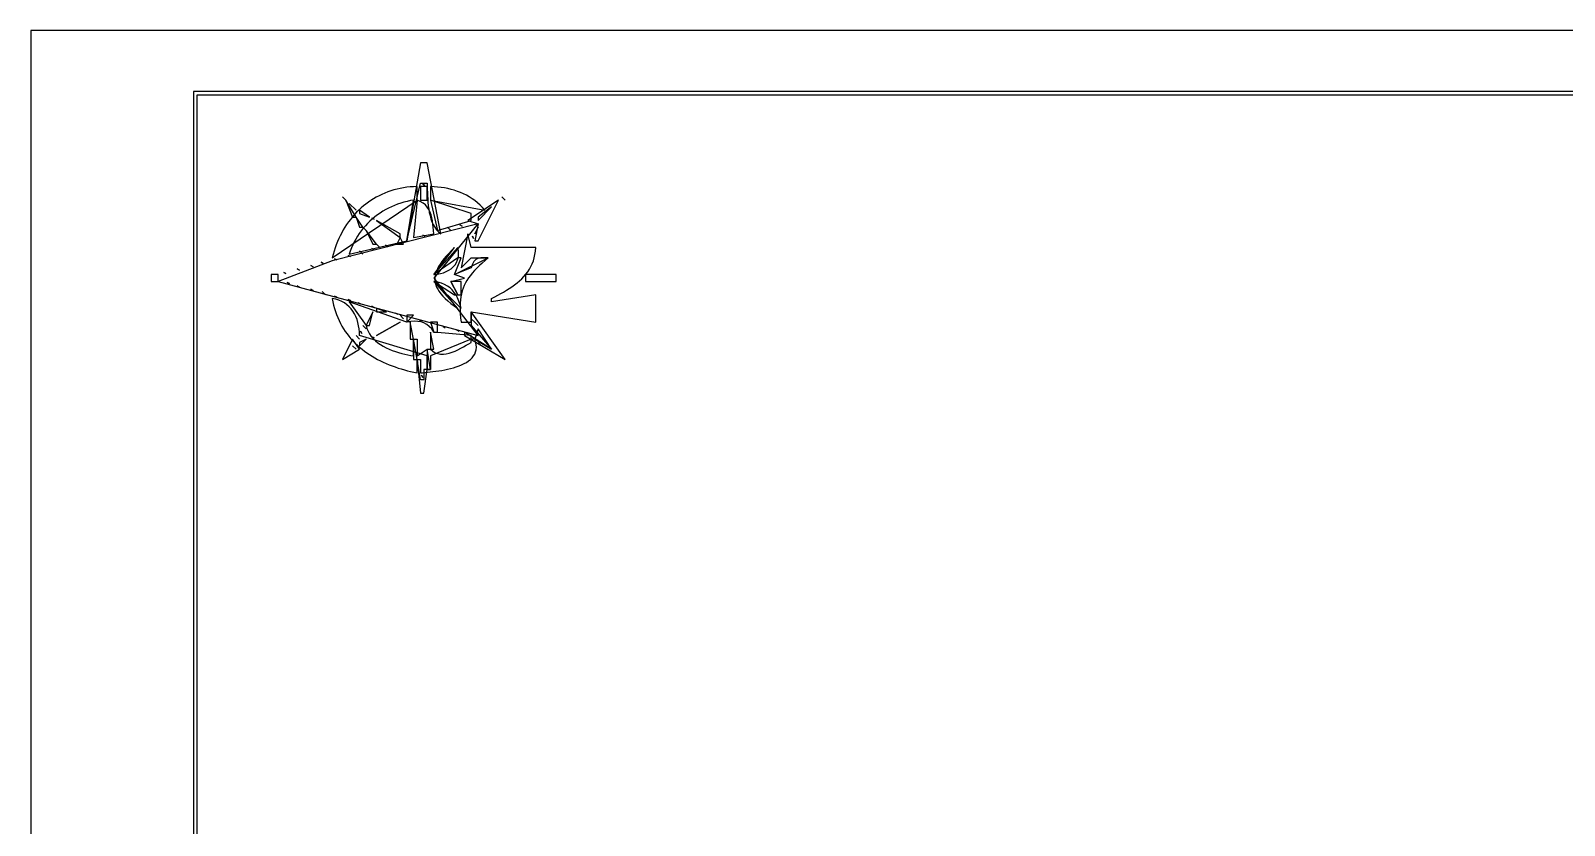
# Model space of a CAD drawing. Extents: x 0 to 1224, y 0 to 792.
# Drawn here: x 0 to 452.5, y 557.5 to 792 of the extents above; entities that cross this region are included whole.
import ezdxf

# ---------------------------------------------------------------- set-up
doc = ezdxf.new("R2010")
doc.units = 0
for name, color, linetype in [('C134', 134, 'CONTINUOUS'), ('C142', 142, 'CONTINUOUS'), ('C146', 146, 'CONTINUOUS'), ('C7', 7, 'CONTINUOUS')]:
    doc.layers.add(name, color=color, linetype=linetype)

msp = doc.modelspace()

# ---------------------------------------------------------------- linework, layer by layer
at = {"layer": 'C134'}
for points in [[(73, 718), (132, 702), (119.055557, 719), (132, 735), (89, 724.115723), (73, 718)], [(98, 734), (99, 733), (98, 734)], [(123, 734), (124, 733), (123, 734)]]:
    msp.add_lwpolyline(points, dxfattribs=at)
at = {"layer": 'C142'}
for points in [[(89, 725), (114, 742), (114, 746), (112.9774, 745.96), (111.9697, 745.8844), (110.9772, 745.7737), (110.0004, 745.6284), (109.0395, 745.4491), (108.095, 745.2363), (107.1672, 744.9906), (106.2566, 744.7124), (105.3634, 744.4025), (104.4882, 744.0612), (103.6312, 743.6891), (102.7928, 743.2869), (101.9735, 742.8549), (101.1735, 742.3939), (100.3934, 741.9042), (99.6334, 741.3865), (98.8939, 740.8413), (98.1753, 740.2692), (97.4781, 739.6706), (96.8025, 739.0462), (96.1489, 738.3964), (95.5178, 737.7219), (94.9095, 737.0231), (94.3243, 736.3007), (93.7628, 735.5551), (93.2252, 734.7868), (92.7119, 733.9965), (92.2233, 733.1847), (91.7597, 732.352), (91.3217, 731.4988), (90.9095, 730.6257), (90.5235, 729.7332), (90.164, 728.822), (89.8316, 727.8925), (89.5265, 726.9453), (89.2492, 725.9809), (89, 725)], [(92, 743), (93, 742), (92, 743)], [(115, 746), (115, 742), (117, 742), (117, 746), (115, 746)], [(118, 746), (118, 742), (134, 739), (133.3023, 739.7905), (132.5774, 740.525), (131.8261, 741.2051), (131.0494, 741.8325), (130.2481, 742.4087), (129.4232, 742.9355), (128.5755, 743.4144), (127.7058, 743.8472), (126.8152, 744.2355), (125.9044, 744.581), (124.9743, 744.8852), (124.026, 745.1499), (123.0601, 745.3767), (122.0777, 745.5672), (121.0796, 745.7232), (120.0667, 745.8462), (119.0398, 745.9379), (118, 746)], [(139, 743), (140, 742), (139, 743)], [(93, 742), (95, 737), (96, 737), (93, 742)], [(89, 713), (89.1788, 711.9848), (89.3938, 710.996), (89.6443, 710.0333), (89.9294, 709.0964), (90.2481, 708.1852), (90.5997, 707.2993), (90.9832, 706.4387), (91.3978, 705.6029), (91.8426, 704.7919), (92.3168, 704.0054), (92.8194, 703.2431), (93.3497, 702.5048), (93.9068, 701.7904), (94.4897, 701.0995), (95.0977, 700.432), (95.7299, 699.7876), (96.3853, 699.1661), (97.0632, 698.5672), (97.7627, 697.9908), (98.4828, 697.4366), (99.2228, 696.9044), (99.9818, 696.394), (100.7589, 695.9051), (101.5532, 695.4374), (102.3639, 694.9909), (103.1902, 694.5652), (104.031, 694.1601), (104.8857, 693.7754), (105.7533, 693.4109), (106.6329, 693.0663), (107.5237, 692.7414), (108.4248, 692.436), (109.3354, 692.1499), (110.2546, 691.8827), (111.1815, 691.6344), (112.1153, 691.4047), (113.0551, 691.1932), (114, 691), (114, 695), (115, 695), (115, 691), (115.6489, 691.0585), (116.3498, 691.1236), (117.0959, 691.1972), (117.8805, 691.281), (118.697, 691.3768), (119.5389, 691.4864), (120.3993, 691.6116), (121.2717, 691.7541), (122.1495, 691.9157), (123.0259, 692.0983), (123.8944, 692.3036), (124.7483, 692.5334), (125.5809, 692.7895), (126.3856, 693.0737), (127.1558, 693.3877), (127.8848, 693.7334), (128.5659, 694.1125), (129.1926, 694.5268), (129.7581, 694.9781), (130.2558, 695.4682), (130.6791, 695.9989), (131.0213, 696.572), (131.2759, 697.1892), (131.436, 697.8523), (131.4951, 698.5632), (131.4466, 699.3235), (131.2837, 700.1352), (131, 701), (130, 701), (118, 696), (118, 692), (117, 692), (117, 696), (97, 702), (96.9792, 702.9996), (96.8978, 703.9792), (96.755, 704.9343), (96.5501, 705.8601), (96.2825, 706.7519), (95.9515, 707.6053), (95.5564, 708.4155), (95.0964, 709.1779), (94.5709, 709.8879), (93.9792, 710.5408), (93.3206, 711.132), (92.5944, 711.6568), (91.8, 712.1107), (90.9365, 712.4889), (90.0034, 712.7869), (89, 713)], [(93.666664, 712.666687), (94.333336, 712.333313), (93.666664, 712.666687)]]:
    msp.add_lwpolyline(points, dxfattribs=at)
at = {"layer": 'C146'}
msp.add_lwpolyline([(129, 732), (127, 722), (130, 725), (135, 725), (134.0715, 724.194), (133.2028, 723.4141), (132.3927, 722.6554), (131.6406, 721.9133), (130.9455, 721.183), (130.3065, 720.4598), (129.7227, 719.739), (129.1933, 719.0159), (128.7174, 718.2856), (128.2942, 717.5436), (127.9227, 716.785), (127.602, 716.0052), (127.3313, 715.1995), (127.1098, 714.363), (126.9364, 713.4912), (126.8105, 712.5792), (126.731, 711.6224), (126.6971, 710.6159), (126.7079, 709.5552), (126.7626, 708.4354), (126.8602, 707.2519), (127, 706), (130, 706), (130, 709), (149, 706), (149, 714), (136, 712), (136, 713), (136.9009, 713.4533), (137.7924, 713.9147), (138.6713, 714.3862), (139.5347, 714.8698), (140.3796, 715.3676), (141.2029, 715.8817), (142.0017, 716.414), (142.773, 716.9668), (143.5137, 717.542), (144.2209, 718.1416), (144.8916, 718.7679), (145.5227, 719.4228), (146.1113, 720.1084), (146.6544, 720.8267), (147.149, 721.5798), (147.592, 722.3699), (147.9805, 723.1988), (148.3114, 724.0688), (148.5818, 724.9818), (148.7887, 725.94), (148.9291, 726.9453), (149, 728), (130, 728), (129, 732)], dxfattribs=at)
at = {"layer": 'C7'}
for points in [[(0, 792)], [(0, 792), (0, 0), (1224, 0), (1224, 792), (0, 792)], [(48, 774), (48, 133), (1208, 133), (1208, 774), (48, 774)], [(49, 773), (49, 134), (245, 134), (245, 215), (269, 214), (269, 322), (93, 322), (91, 415), (61, 415), (61, 498), (93, 498), (93, 546), (427, 546), (513, 546)], [(1207, 773), (49, 773)], [(115, 753), (111, 730), (115, 747), (117, 747), (117.0157, 746.133), (117.0318, 745.225), (117.0537, 744.2837), (117.0868, 743.317), (117.1365, 742.3327), (117.2082, 741.3386), (117.3073, 740.3426), (117.4393, 739.3525), (117.6096, 738.3761), (117.8236, 737.4213), (118.0867, 736.4959), (118.4043, 735.6078), (118.7818, 734.7647), (119.2248, 733.9745), (119.7385, 733.2451), (120.3284, 732.5843), (121, 732), (117, 753), (115, 753)], [(115.666664, 746.666687), (116.333336, 746.333313), (115.666664, 746.666687)], [(94, 726), (111, 730), (113, 742), (112.0335, 741.8348), (111.0768, 741.6309), (110.1312, 741.389), (109.198, 741.1097), (108.2783, 740.7938), (107.3735, 740.442), (106.4847, 740.0549), (105.6132, 739.6333), (104.7603, 739.1779), (103.9272, 738.6894), (103.1151, 738.1685), (102.3253, 737.6158), (101.5591, 737.0322), (100.8176, 736.4183), (100.1021, 735.7747), (99.414, 735.1023), (98.7543, 734.4017), (98.1244, 733.6736), (97.5255, 732.9187), (96.9588, 732.1377), (96.4257, 731.3314), (95.9273, 730.5004), (95.4649, 729.6454), (95.0397, 728.7672), (94.653, 727.8664), (94.306, 726.9438), (94, 726)], [(94, 741), (96, 739), (94, 741)], [(97, 739), (97, 738), (100, 737), (97, 739)], [(114, 742), (113, 731), (119, 732), (118.8827, 732.9839), (118.7723, 733.9592), (118.6548, 734.9183), (118.5161, 735.854), (118.3423, 736.7588), (118.1191, 737.6254), (117.8327, 738.4463), (117.469, 739.2142), (117.014, 739.9217), (116.4536, 740.5614), (115.7738, 741.1259), (114.9606, 741.6079), (114, 742)], [(118, 742), (120, 733), (130, 736), (130, 738), (118, 742)], [(138, 742), (129, 736), (132, 735), (131, 730), (132, 730), (138, 742)], [(136, 740), (132, 737), (132, 736), (136, 740)], [(96, 737), (97, 734), (98, 734), (96, 737)], [(100.666664, 736.666687), (101.333336, 736.333313), (100.666664, 736.666687)], [(102, 736), (109, 731), (109, 732), (102, 736)], [(126.666664, 734.666687), (127.333336, 734.333313), (126.666664, 734.666687)], [(132, 734), (131, 732), (132, 734)], [(99, 733), (101, 729), (102, 729), (99, 733)], [(102, 729), (103, 728), (102, 729)], [(104.666664, 728.666687), (105.333336, 728.333313), (104.666664, 728.666687)], [(109, 731), (108, 729), (110, 729), (109, 731)], [(115.666664, 731.666687), (116.333336, 731.333313), (115.666664, 731.666687)], [(130.333328, 731.333313), (130.666672, 730.666687), (130.333328, 731.333313)], [(89.666664, 724.666687), (90.333336, 724.333313), (89.666664, 724.666687)], [(93.666664, 725.666687), (94.333336, 725.333313), (93.666664, 725.666687)], [(97, 727), (98, 726), (97, 727)], [(100.666664, 727.666687), (101.333336, 727.333313), (100.666664, 727.666687)], [(125, 728), (124.1343, 727.1149), (123.3347, 726.2613), (122.6024, 725.4369), (121.9387, 724.6394), (121.3448, 723.8664), (120.8218, 723.1157), (120.3711, 722.3849), (119.9937, 721.6717), (119.6911, 720.9738), (119.4643, 720.2889), (119.3146, 719.6147), (119.2433, 718.9488), (119.2515, 718.289), (119.3405, 717.6329), (119.5114, 716.9782), (119.7656, 716.3226), (120.1043, 715.6638), (120.5286, 714.9995), (121.0397, 714.3273), (121.639, 713.645), (122.3277, 712.9502), (123.1068, 712.2406), (123.9778, 711.5139), (124.9418, 710.7678), (126, 710), (119, 718), (125, 714), (126, 714), (124, 718), (128, 719), (125, 720), (127, 725), (126, 725), (119, 720), (125, 728)], [(126, 728), (119, 720), (119.9562, 720.1124), (120.8805, 720.2967), (121.7632, 720.5523), (122.5947, 720.8791), (123.3657, 721.2769), (124.0664, 721.7452), (124.6874, 722.2838), (125.2192, 722.8925), (125.6521, 723.5709), (125.9766, 724.3189), (126.1832, 725.136), (126.2623, 726.0221), (126.2044, 726.9768), (126, 728)], [(130, 722), (125, 720), (135, 725), (133.8148, 724.9738), (132.8141, 724.9113), (131.9814, 724.7538), (131.3001, 724.4426), (130.7538, 723.919), (130.3259, 723.1243), (130, 722)], [(71, 720), (71, 718), (73, 718), (73, 720), (71, 720)], [(74.666664, 720.666687), (75.333336, 720.333313), (74.666664, 720.666687)], [(78.666664, 721.666687), (79.333336, 721.333313), (78.666664, 721.666687)], [(82.666664, 722.666687), (83.333336, 722.333313), (82.666664, 722.666687)], [(85.666664, 723.666687), (86.333336, 723.333313), (85.666664, 723.666687)], [(146, 720), (146, 718), (155, 718), (155, 720), (146, 720)], [(75.666664, 717.666687), (76.333336, 717.333313), (75.666664, 717.666687)], [(78.666664, 716.666687), (79.333336, 716.333313), (78.666664, 716.666687)], [(82.666664, 715.666687), (83.333336, 715.333313), (82.666664, 715.666687)], [(86, 715), (87, 714), (86, 715)], [(119, 718), (127, 710), (126.7009, 711.1231), (126.3561, 712.16), (125.9594, 713.1116), (125.5043, 713.9788), (124.9845, 714.7628), (124.3937, 715.4643), (123.7254, 716.0845), (122.9733, 716.6244), (122.1311, 717.0849), (121.1923, 717.467), (120.1507, 717.7717), (119, 718)], [(124, 718), (126, 714), (127, 714), (127, 718), (124, 718)], [(89.666664, 713.666687), (90.333336, 713.333313), (89.666664, 713.666687)], [(94, 712), (99, 705), (99.2258, 704.1188), (99.5536, 703.2909), (99.9755, 702.5147), (100.4834, 701.7889), (101.0694, 701.1121), (101.7255, 700.4829), (102.4437, 699.8999), (103.216, 699.3617), (104.0344, 698.8669), (104.891, 698.4142), (105.7778, 698.002), (106.6868, 697.6291), (107.6099, 697.294), (108.5393, 696.9953), (109.4669, 696.7318), (110.3847, 696.5018), (111.2848, 696.3041), (112.1592, 696.1373), (113, 696), (113, 701), (114, 701), (114, 696), (117, 698), (118, 698), (118.6651, 697.3917), (119.3819, 696.9562), (120.1429, 696.678), (120.9405, 696.5418), (121.7674, 696.532), (122.616, 696.6333), (123.4789, 696.8303), (124.3486, 697.1076), (125.2176, 697.4496), (126.0786, 697.8411), (126.9239, 698.2665), (127.7462, 698.7106), (128.5379, 699.1578), (129.2917, 699.5927), (130, 700), (130, 702), (119, 703), (118.3156, 703.9615), (117.5975, 704.7305), (116.8383, 705.3223), (116.0304, 705.7519), (115.1664, 706.0346), (114.2389, 706.1856), (113.2403, 706.22), (112.1631, 706.1531), (111, 706), (94, 712)], [(96.666664, 711.666687), (97.333336, 711.333313), (96.666664, 711.666687)], [(100.666664, 710.666687), (101.333336, 710.333313), (100.666664, 710.666687)], [(101, 709), (99, 705), (100, 705), (101, 709)], [(102, 710), (102, 709), (105, 709), (102, 710)], [(102, 702), (109, 706), (102, 702)], [(107.666664, 708.666687), (108.333336, 708.333313), (107.666664, 708.666687)], [(109, 708), (110, 707), (109, 708)], [(111, 708), (111, 706), (113, 708), (111, 708)], [(112, 706), (112, 701), (113, 701), (112, 706)], [(114.666664, 706.666687), (115.333336, 706.333313), (114.666664, 706.666687)], [(118, 706), (119, 703), (120, 703), (120, 706), (118, 706)], [(130, 709), (130, 705), (136, 698), (128, 703), (128, 702), (140, 695), (130, 709)], [(130, 707), (131, 706), (130, 707)], [(131, 706), (132, 705), (131, 706)], [(96, 702), (97, 701), (96, 702)], [(97.333336, 703.333313), (97.666664, 702.666687), (97.333336, 703.333313)], [(98, 705), (99, 704), (98, 705)], [(100.666664, 701.666687), (101.333336, 701.333313), (100.666664, 701.666687)], [(118, 703), (118, 698), (119, 698), (118, 703)], [(121.666664, 704.666687), (122.333336, 704.333313), (121.666664, 704.666687)], [(125.666664, 703.666687), (126.333336, 703.333313), (125.666664, 703.666687)], [(132, 704), (131, 701), (136, 698), (132, 704)], [(95, 701), (92, 695), (97, 698), (95, 701)], [(95, 699), (96, 698), (95, 699)], [(99, 701), (97, 700), (97, 699), (99, 701)], [(113, 701), (113, 695), (114, 695), (113, 701)], [(117, 698), (117, 692), (118, 692), (117, 698)], [(132, 700), (133, 699), (132, 700)], [(114, 695), (115, 685), (116, 685), (117, 692), (116, 692), (116, 689), (115, 689), (114, 695)], [(115.333336, 690.333313), (115.666664, 689.666687), (115.333336, 690.333313)]]:
    msp.add_lwpolyline(points, dxfattribs=at)

doc.saveas('drawing.dxf')
